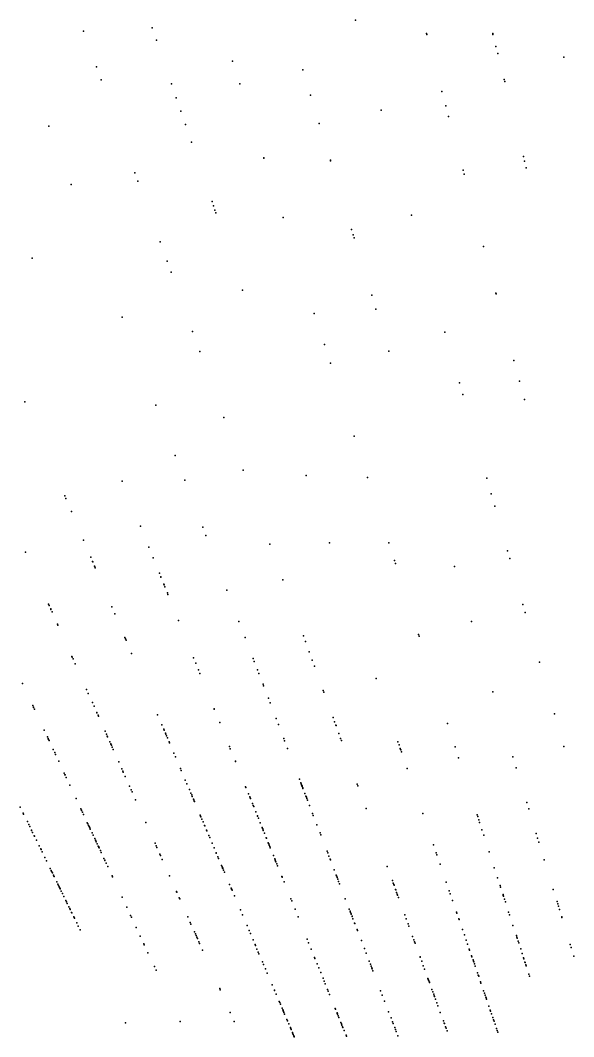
# Model space of a CAD drawing. Header units: metres. Extents: x -4327 to 4266, y -3886 to 3992.
# Drawn here: x -164.3 to -97.5, y 309.1 to 431.8 of the extents above; entities that cross this region are included whole.
import ezdxf

# ---------------------------------------------------------------- set-up
doc = ezdxf.new("R2010")
doc.units = ezdxf.units.M

msp = doc.modelspace()

# ---------------------------------------------------------------- linework, layer by layer
for p in [(-123.8, 431.75, 2098.98), (-156.67, 430.44, 2085.03), (-148.35, 430.85, 2107.04), (-147.84, 429.36, 2088.71), (-115.26, 430.17, 2092.38), (-115.22, 430.02, 2097.27), (-107.25, 430.15, 2088.47), (-107.22, 430.05, 2087.98), (-106.86, 428.59, 2092.13), (-138.68, 426.82, 2102.9), (-106.65, 427.74, 2093.59), (-98.65, 427.31, 2094.07), (-155.1, 426.13, 2102.4), (-130.17, 425.78, 2086.27), (-154.53, 424.56, 2100.2), (-105.87, 424.61, 2095.29), (-105.81, 424.38, 2088.44), (-146.02, 424.08, 2107.3), (-137.79, 424.09, 2089.45), (-113.39, 423.17, 2086.25), (-145.45, 422.41, 2098.98), (-129.24, 422.71, 2087.97), (-144.89, 420.79, 2090.91), (-120.7, 420.92, 2090.89), (-112.92, 421.42, 2100.42), (-112.58, 420.15, 2094.05), (-160.84, 419, 2086.27), (-144.33, 419.17, 2088.47), (-128.19, 419.3, 2087.96), (-143.61, 417.06, 2083.57), (-134.9, 415.17, 2090.15), (-134.88, 415.1, 2095.53), (-126.85, 414.89, 2088.67), (-126.82, 414.79, 2088.18), (-103.55, 415.34, 2089.35), (-103.41, 414.76, 2092.28), (-150.45, 413.35, 2100.43), (-110.84, 413.67, 2096.2), (-103.22, 413.97, 2082.5), (-150.08, 412.35, 2089.67), (-110.71, 413.19, 2093.75), (-158.13, 411.94, 2084.31), (-141.13, 409.88, 2086.95), (-140.95, 409.35, 2084.26), (-140.78, 408.85, 2087.43), (-140.67, 408.54, 2074.48), (-132.55, 407.96, 2093.76), (-117.06, 408.23, 2096.16), (-124.29, 406.53, 2080.77), (-124.09, 405.89, 2094.94), (-147.41, 405.02, 2103.8), (-123.98, 405.51, 2092.98), (-108.38, 404.47, 2090.22), (-162.84, 403.04, 2098.45), (-146.57, 402.71, 2091.8), (-146.08, 401.35, 2090.57), (-137.46, 399.2, 2089.78), (-121.86, 398.58, 2092.39), (-106.87, 398.84, 2096.73), (-106.84, 398.74, 2096.24), (-128.79, 396.38, 2098.26), (-121.35, 396.91, 2095.54), (-151.99, 395.95, 2105.2), (-143.48, 394.22, 2094.14), (-113.02, 394.14, 2088.12), (-127.58, 392.65, 2096.48), (-142.6, 391.8, 2105.11), (-119.8, 391.85, 2092.76), (-119.8, 391.85, 2092.76), (-126.84, 390.38, 2096.44), (-104.69, 390.69, 2089.97), (-111.27, 388.03, 2091.91), (-104.02, 388.22, 2082.83), (-110.86, 386.61, 2096.52), (-163.73, 385.72, 2091.69), (-147.91, 385.33, 2089.88), (-103.43, 386.02, 2083.26), (-139.71, 383.84, 2104.47), (-123.98, 381.56, 2091.37), (-145.58, 379.25, 2099.05), (-137.39, 377.49, 2094.07), (-129.76, 376.85, 2096.19), (-122.36, 376.6, 2088.8), (-107.97, 376.52, 2091.13), (-151.98, 376.16, 2084.13), (-144.43, 376.26, 2100.94), (-158.91, 374.38, 51.85), (-158.78, 374.06, 54.51), (-107.43, 374.64, 2099.63), (-107, 373.15, 2091.28), (-158.11, 372.49, 2097.06), (-149.79, 370.74, 2096.71), (-142.26, 370.59, 2093.96), (-141.88, 369.61, 2094.66), (-156.65, 369.05, 49.78), (-148.75, 368.18, 46.01), (-134.14, 368.55, 2093.83), (-126.96, 368.72, 2094.51), (-119.8, 368.71, 2088.57), (-163.66, 367.6, 2091.39), (-155.78, 366.99, 49.5), (-148.24, 366.9, 49.14), (-105.45, 367.75, 2092.82), (-105.19, 366.84, 2100.62), (-155.56, 366.47, 33.19), (-155.54, 366.42, 33.84), (-155.32, 365.9, 39.92), (-155.27, 365.8, 43.41), (-155.24, 365.71, 36.83), (-119.1, 366.56, 2101.96), (-119, 366.23, 2093.63), (-111.85, 365.85, -129.05), (-147.49, 365.04, 37.58), (-147.31, 364.6, -130.26), (-147.3, 364.58, 46.87), (-132.58, 364.25, 2101.04), (-146.96, 363.73, 50.23), (-146.92, 363.63, 2087.48), (-146.82, 363.39, 2092.36), (-139.35, 363.02, 51.52), (-146.52, 362.66, -133.37), (-146.46, 362.49, 44.65), (-160.87, 361.31, 19.75), (-160.8, 361.16, 18.02), (-160.61, 360.74, 17.13), (-160.58, 360.66, 19.07), (-153.23, 360.99, -128.72), (-103.6, 361.29, 2094.8), (-160.45, 360.37, 14.74), (-152.88, 360.16, -132.22), (-145.18, 359.34, 41.27), (-103.32, 360.32, 2102.35), (-159.8, 358.91, 9.97), (-159.79, 358.89, -130.61), (-159.79, 358.89, -130.61), (-159.74, 358.78, 14.47), (-137.89, 359.21, 47.99), (-109.82, 359.22, 2100.17), (-151.66, 357.28, 2097.39), (-151.59, 357.13, 2109.37), (-151.52, 356.95, -130.81), (-137.15, 357.29, 2093.56), (-130.11, 357.48, -126.02), (-116.21, 357.66, 2089.43), (-116.14, 357.45, 2088.2), (-129.87, 356.82, -135.75), (-158.05, 354.99, -134.63), (-158.02, 354.91, 0.32), (-157.92, 354.7, 13.45), (-150.84, 355.36, 2086.08), (-143.36, 354.84, 28.33), (-136.17, 354.75, 49.92), (-136.04, 354.41, 48.82), (-129.41, 355.55, 44.68), (-129.05, 354.55, 52.92), (-157.66, 354.12, 9.62), (-143.11, 354.2, 38.99), (-142.77, 353.38, 29.26), (-135.65, 353.37, 38.84), (-128.78, 353.83, 2085.53), (-101.6, 354.33, 2093.8), (-142.6, 352.95, 39.9), (-135.48, 352.94, 40.88), (-121.32, 352.34, 41.94), (-164.01, 351.72, -11.54), (-156.29, 351.03, -1.36), (-156.29, 351.03, -0.52), (-134.98, 351.64, 31.82), (-134.91, 351.46, 2111.45), (-127.72, 350.91, 2101.07), (-127.65, 350.7, 51.52), (-107.23, 350.75, 2090.06), (-156.08, 350.55, -4.08), (-134.34, 349.97, 29.19), (-162.78, 349.09, -7.25), (-162.69, 348.89, -5.77), (-162.67, 348.85, -8.29), (-162.58, 348.64, -7.03), (-155.58, 349.43, -134.63), (-155.38, 349, -134.46), (-140.88, 348.68, 2109.24), (-140.86, 348.65, 2095.78), (-134.12, 349.39, 30.58), (-155.05, 348.24, -6.55), (-155.03, 348.21, -8.01), (-155.03, 348.2, -133.92), (-154.9, 347.91, -11.32), (-154.85, 347.8, -5.5), (-147.7, 347.96, 2100.25), (-140.21, 347.03, -126.25), (-133.4, 347.52, 2094.43), (-126.53, 347.64, 33.89), (-126.34, 347.11, 44.03), (-99.81, 348.06, 2096.97), (-161.39, 346.09, -16.99), (-154.04, 345.98, -133.3), (-147.19, 346.75, 6.27), (-146.97, 346.24, -136.09), (-146.91, 346.09, -122.73), (-133.12, 346.79, 38.94), (-126.19, 346.72, 45.41), (-126.17, 346.66, 47.85), (-112.72, 346.92, 2085.34), (-161.01, 345.3, -24.03), (-160.92, 345.1, -12.99), (-160.92, 345.09, -23.6), (-160.91, 345.07, -14.02), (-160.87, 344.99, -21.3), (-160.81, 344.87, -23.59), (-153.88, 345.62, -22.62), (-153.78, 345.4, -26.33), (-153.74, 345.31, -19.71), (-153.48, 344.71, 11.22), (-146.76, 345.75, 10.14), (-146.71, 345.64, 2.97), (-146.62, 345.41, 36.44), (-146.53, 345.2, 2090.12), (-146.32, 344.71, 3.57), (-146.26, 344.58, 2112.85), (-132.48, 345.11, 34.27), (-132.37, 344.83, 34.85), (-125.83, 345.71, 43.85), (-125.61, 345.11, 2086.17), (-125.52, 344.87, 35.84), (-118.69, 344.69, 35.2), (-160.3, 343.76, 2100.78), (-160.13, 343.41, 8.37), (-153.37, 344.48, 11.42), (-153.34, 344.42, -19.24), (-153.29, 344.29, -21.71), (-153.18, 344.04, -26.02), (-153.06, 343.77, -22.91), (-145.74, 343.34, 2.95), (-139.04, 344.13, 8.2), (-138.93, 343.87, 9.41), (-132.01, 343.89, 29.09), (-118.56, 344.33, 43.4), (-118.42, 343.91, 44.96), (-118.37, 343.78, 41.93), (-118.35, 343.73, 44.54), (-118.28, 343.5, 42.3), (-111.8, 344.1, 42.12), (-98.68, 344.14, 2107.56), (-160.03, 343.18, -16.02), (-159.64, 342.35, -13.91), (-152.4, 342.3, 6.23), (-152.39, 342.27, 8.28), (-145.55, 342.9, 2089.3), (-138.32, 342.35, 3.12), (-138.3, 342.31, 6.54), (-111.37, 342.76, 38.97), (-104.84, 342.91, 2090.22), (-158.98, 340.93, 7.69), (-152.01, 341.43, -2.96), (-151.9, 341.18, -5.19), (-151.9, 341.17, -5.81), (-151.85, 341.06, -10.9), (-144.95, 341.48, -134.22), (-144.85, 341.25, 4.75), (-117.58, 341.48, 2098.4), (-104.43, 341.57, 2095.78), (-158.89, 340.73, 5.64), (-158.88, 340.72, 6.25), (-158.74, 340.41, -25.96), (-151.61, 340.53, -19.23), (-144.36, 340.09, 5.54), (-130.59, 340.2, 24.78), (-130.42, 339.75, 20.57), (-158.31, 339.49, -10.93), (-151.09, 339.36, -4.56), (-150.89, 338.91, -2.93), (-150.79, 338.67, -4.35), (-144.16, 339.62, 6.14), (-143.87, 338.94, 5.32), (-143.69, 338.52, 0.1), (-143.69, 338.51, -2.71), (-137.08, 339.29, 2091.99), (-137.05, 339.2, 17.27), (-130.38, 339.65, 22.35), (-130.38, 339.64, 17.97), (-130.32, 339.51, 24.73), (-130.28, 339.38, 12.79), (-130.27, 339.38, 2091.65), (-130.25, 339.32, 14.58), (-130.18, 339.14, 2090.17), (-130.16, 339.07, 6.44), (-129.92, 338.47, 12.17), (-123.6, 339.58, 28.54), (-123.53, 339.4, 27.73), (-157.54, 337.85, 2097.38), (-150.36, 337.71, -20.69), (-143.59, 338.29, -0.1), (-143.52, 338.12, -11.52), (-143.39, 337.8, -4.5), (-143.35, 337.72, 2097.4), (-143.29, 337.56, -127.5), (-143.26, 337.51, -8.3), (-136.73, 338.42, 1.69), (-136.58, 338.05, 10.44), (-136.54, 337.96, -0.89), (-136.51, 337.88, -8.05), (-136.26, 337.25, 3.47), (-129.8, 338.14, 6.03), (-129.78, 338.09, 21.06), (-129.75, 338.02, 17.69), (-129.69, 337.85, 16.29), (-129.61, 337.65, 15.49), (-103.15, 337.38, 2090.69), (-164.28, 336.83, 2095.25), (-164.28, 336.82, -19.54), (-163.92, 336.09, -20.52), (-163.88, 335.99, 11.32), (-156.96, 336.6, -8.61), (-156.89, 336.46, 2.73), (-156.88, 336.42, -6.18), (-156.79, 336.23, 2.93), (-136.16, 337.01, 4.26), (-136.11, 336.89, 2090.66), (-135.85, 336.24, 28.24), (-129.38, 337.03, 13.1), (-129, 336.06, 4.81), (-122.53, 336.64, 2088.24), (-115.71, 336.05, 27.87), (-115.71, 336.04, 31), (-102.91, 336.61, 42.15), (-163.43, 335.08, -46.91), (-156.65, 335.93, -8.19), (-156.19, 334.94, -35.28), (-156.11, 334.79, -34.45), (-149.14, 334.97, -24.74), (-142.56, 335.85, -17.03), (-142.52, 335.75, -2.29), (-142.47, 335.64, -9.65), (-142.35, 335.36, 2089.48), (-142.22, 335.05, -3.47), (-135.66, 335.76, 16.31), (-135.64, 335.73, 17.1), (-135.54, 335.48, 17.48), (-135.54, 335.48, 17.48), (-135.31, 334.91, 30.51), (-128.91, 335.83, 4.61), (-109.13, 335.88, 2092.91), (-109.07, 335.69, 37.97), (-108.94, 335.29, 45.73), (-108.84, 334.96, 44.51), (-163.25, 334.72, -48.1), (-163.14, 334.49, -41.89), (-162.93, 334.06, -49.86), (-162.91, 334.02, -126.27), (-162.8, 333.78, -52.09), (-156.04, 334.62, 2097.25), (-155.97, 334.48, -26.31), (-155.93, 334.39, -27.72), (-155.9, 334.32, -28.73), (-155.83, 334.18, -27.5), (-155.62, 333.72, -30.7), (-142.04, 334.62, 29.91), (-142.02, 334.58, -4.26), (-141.79, 334.04, 34.24), (-141.76, 333.96, -126.58), (-135.1, 334.38, -8.75), (-135.04, 334.23, 4.23), (-135.02, 334.2, -6.39), (-134.96, 334.05, -12.48), (-134.96, 334.04, -129.24), (-134.95, 334.01, 3.05), (-134.82, 333.69, -129.55), (-128.47, 334.68, 2089.72), (-128.1, 333.71, 6.14), (-108.55, 334.07, 41.87), (-102.01, 333.64, 48.55), (-162.59, 333.36, -58.64), (-162.59, 333.36, -58.64), (-162.56, 333.31, -57.39), (-162.33, 332.83, -44.75), (-155.48, 333.44, -31.48), (-155.3, 333.05, -30.64), (-155.2, 332.84, -27.19), (-155.16, 332.74, -41.73), (-155.11, 332.64, -38.07), (-155.01, 332.41, -40.47), (-148.02, 332.47, -45.39), (-141.53, 333.42, -14.33), (-141.41, 333.14, -24.61), (-141.12, 332.46, 20.41), (-134.59, 333.13, 18.14), (-134.57, 333.08, -3.43), (-134.35, 332.53, 20.86), (-134.32, 332.45, 22.23), (-134.3, 332.39, -1.08), (-128.02, 333.49, 4.77), (-108.34, 333.44, 34.05), (-101.83, 333.08, 47.31), (-101.68, 332.58, 2088.74), (-162, 332.14, -22.91), (-161.82, 331.78, -51.78), (-161.78, 331.7, 2089.66), (-161.64, 331.42, -47.22), (-154.87, 332.12, -47.33), (-154.82, 332.02, -42.04), (-154.79, 331.96, -48.73), (-154.78, 331.92, -40.82), (-154.62, 331.59, -41.79), (-154.51, 331.35, -34.7), (-147.88, 332.14, -48.17), (-147.8, 331.96, -47.74), (-147.44, 331.15, -44.81), (-140.88, 331.9, 2088.1), (-140.63, 331.3, -20.54), (-140.62, 331.28, 2091.01), (-134.24, 332.25, 21.62), (-134.16, 332.07, 20.83), (-134.1, 331.91, -13.97), (-127.25, 331.5, 10.95), (-127.17, 331.29, 9.97), (-114.41, 332.26, 36.06), (-114.07, 331.29, 24.79), (-114, 331.08, 27.65), (-107.69, 331.45, 39.61), (-161.32, 330.76, -30.28), (-161.12, 330.35, -37.92), (-154.18, 330.64, -44.29), (-154.09, 330.44, -28.99), (-154.07, 330.4, -35.2), (-153.92, 330.08, -40.99), (-147.36, 330.97, -46.39), (-147.14, 330.49, -50.34), (-140.43, 330.82, 20.9), (-140.34, 330.61, -15.58), (-133.73, 331, -13.54), (-133.57, 330.6, -11.38), (-133.51, 330.45, 24.63), (-133.5, 330.41, -16.63), (-133.46, 330.31, -18.77), (-133.42, 330.23, -15.45), (-133.32, 329.97, -9.03), (-127.02, 330.9, -128.46), (-126.88, 330.54, -11.69), (-126.85, 330.46, -130.48), (-113.61, 329.95, 2088.8), (-101.04, 330.48, 2089.62), (-160.67, 329.42, 2088.59), (-160.55, 329.17, 2.9), (-160.5, 329.07, -124.62), (-160.47, 329.01, -74.16), (-160.41, 328.89, -125.22), (-160.28, 328.63, -127.57), (-153.72, 329.66, -48.8), (-139.98, 329.77, -13.39), (-139.91, 329.62, -17.3), (-139.88, 329.55, 29.85), (-139.86, 329.48, -14.94), (-139.84, 329.44, -8.88), (-139.83, 329.42, -16.51), (-139.74, 329.22, -15.91), (-139.64, 328.97, -128.42), (-133.23, 329.75, -24.58), (-126.39, 329.24, 2089.95), (-119.98, 329.65, 11.77), (-107.06, 329.49, 32.88), (-160.22, 328.51, -27.06), (-160.21, 328.47, -38.71), (-159.89, 327.83, -54.21), (-159.75, 327.53, -28.18), (-153.2, 328.53, 2085.73), (-153.14, 328.42, -45.8), (-146.28, 328.54, -43.46), (-139.01, 327.49, 18.35), (-132.7, 328.44, -13.82), (-132.69, 328.42, -19.44), (-132.68, 328.39, -14.98), (-132.44, 327.8, 2095.13), (-126.14, 328.61, -2.59), (-126.12, 328.54, -7.58), (-126.05, 328.38, -2.4), (-126.04, 328.35, -5.47), (-125.97, 328.15, -0.67), (-125.86, 327.87, -6.03), (-125.74, 327.56, -9.86), (-119.37, 327.97, 26.22), (-119.26, 327.67, 5.99), (-119.19, 327.47, 3.33), (-112.87, 327.78, 2082.09), (-106.67, 328.29, 35.42), (-159.67, 327.36, -57.59), (-159.66, 327.36, -30.56), (-159.58, 327.19, -32.75), (-159.56, 327.14, 2087.51), (-159.52, 327.06, -58.14), (-159.51, 327.05, -71.04), (-159.48, 326.99, -68.76), (-159.47, 326.96, -32.73), (-159.34, 326.69, -35.9), (-159.19, 326.39, 2089.43), (-145.44, 326.66, -73.26), (-145.41, 326.6, -26.67), (-145.4, 326.58, -80.79), (-138.82, 327.03, 18.33), (-138.78, 326.95, 20.07), (-138.77, 326.92, 20.65), (-138.75, 326.88, 21.43), (-138.72, 326.81, 18.12), (-119.16, 327.39, 8.46), (-118.97, 326.87, 10.15), (-118.96, 326.84, 2088.99), (-118.85, 326.53, 2.56), (-118.77, 326.31, 1.42), (-118.73, 326.2, 9), (-112.5, 326.72, 2089.37), (-112.38, 326.38, 6.87), (-106.36, 327.35, 2088.32), (-106.3, 327.16, 2094.19), (-106.01, 326.27, 31.43), (-105.98, 326.18, 29.72), (-99.94, 326.89, 2095.3), (-159.02, 326.04, -74.11), (-158.78, 325.56, -63.56), (-158.78, 325.55, -54.23), (-158.71, 325.4, -65.98), (-158.62, 325.21, -37.33), (-152, 325.97, -50.85), (-145.1, 325.9, -29.94), (-145.04, 325.77, -128.36), (-138.44, 326.14, 2092.72), (-131.61, 325.74, 2088.91), (-131.51, 325.5, -45.54), (-125.05, 325.78, -23.54), (-118.62, 325.92, 10.69), (-112.1, 325.56, 2096.16), (-105.95, 326.08, 28.02), (-105.83, 325.7, 29.68), (-105.73, 325.39, 30.59), (-99.49, 325.42, 36.61), (-99.41, 325.14, 36.95), (-158.42, 324.81, -70.76), (-158.32, 324.6, -71.94), (-158.31, 324.58, -63.98), (-158.26, 324.49, -71.3), (-158.09, 324.13, -62.47), (-158.06, 324.07, -65.71), (-151.43, 324.75, -51.46), (-150.96, 323.73, -50.5), (-137.71, 324.42, -131.01), (-137.45, 323.82, -37.26), (-131.12, 324.53, 2088.12), (-124.58, 324.53, -9.39), (-124.48, 324.29, -16.4), (-124.42, 324.13, -6.53), (-124.36, 323.96, -18.47), (-124.35, 323.93, -19.04), (-117.86, 323.82, 10.25), (-111.61, 324.15, 10.76), (-111.57, 324.02, 6.26), (-105.33, 324.17, 20.94), (-105.22, 323.82, 26.33), (-99.33, 324.88, 43.5), (-99.2, 324.48, 44.77), (-157.82, 323.58, -128.48), (-157.78, 323.49, -128.01), (-157.74, 323.41, -69.64), (-157.47, 322.86, 2093.91), (-150.87, 323.53, -50.27), (-144.07, 323.59, -59.97), (-143.76, 322.9, -75.83), (-143.69, 322.72, -49.75), (-136.91, 322.53, 2090.34), (-130.74, 323.58, -47.79), (-124.24, 323.65, -15.04), (-124.23, 323.62, -20.54), (-124.12, 323.35, -9.92), (-123.92, 322.81, -18.03), (-123.91, 322.8, -22.57), (-117.69, 323.34, 10.42), (-117.47, 322.74, -5.53), (-111.33, 323.33, 5.13), (-111.31, 323.26, 8.67), (-104.81, 322.56, 15.09), (-98.93, 323.59, 40.14), (-98.9, 323.5, -131.66), (-157.28, 322.47, -71.06), (-157.05, 322, -72.38), (-150.28, 322.29, 2100.36), (-143.27, 321.78, -53.33), (-143.15, 321.52, -56.82), (-143.06, 321.32, -56.59), (-136.66, 321.95, -41.88), (-136.5, 321.57, -133.55), (-123.63, 322.07, -13.65), (-123.58, 321.93, -25.15), (-117.37, 322.46, -8.14), (-110.89, 322.05, 16.45), (-110.68, 321.43, 6.03), (-104.4, 321.32, 27.8), (-149.8, 321.24, 2086.61), (-149.38, 320.34, -61.43), (-149.32, 320.21, 2100.75), (-142.99, 321.15, -60.7), (-142.91, 320.97, -58.89), (-142.73, 320.58, -30.6), (-142.64, 320.37, -30.39), (-136.18, 320.83, -49.27), (-135.95, 320.27, -49.96), (-135.88, 320.12, -45.69), (-129.66, 320.91, 2092.82), (-129.48, 320.47, -53.49), (-123.11, 320.72, -17.91), (-116.92, 321.23, -10.35), (-116.76, 320.8, 2092.59), (-116.68, 320.58, -8.1), (-116.63, 320.43, 1.58), (-110.45, 320.76, 1.57), (-110.28, 320.29, -2.31), (-104.35, 321.15, 14.84), (-104.31, 321.02, 17.6), (-104.19, 320.67, 19.79), (-104.12, 320.44, 23.47), (-97.91, 320.25, -134.14), (-148.87, 319.26, -77.79), (-142.29, 319.58, -77.25), (-135.71, 319.7, -57.24), (-135.55, 319.34, -50.01), (-135.47, 319.14, -60.84), (-129.16, 319.68, -45.3), (-129.16, 319.67, -54.13), (-122.75, 319.78, 2092.4), (-122.54, 319.22, -23.63), (-110.08, 319.69, 9.68), (-110.04, 319.58, 18.55), (-109.8, 318.87, -1.75), (-103.88, 319.72, 19.73), (-103.7, 319.16, 2085.67), (-97.8, 319.88, 2093.45), (-97.48, 318.85, 34.95), (-148.1, 317.6, -51.88), (-135.05, 318.15, -46.56), (-134.91, 317.82, -54.2), (-128.76, 318.69, -52.81), (-128.71, 318.56, -48.57), (-128.44, 317.9, -51.72), (-122.16, 318.24, -27.67), (-122.01, 317.86, -32.32), (-121.93, 317.64, -26.31), (-116.02, 318.77, 3.61), (-116.01, 318.73, -14.53), (-115.83, 318.24, -7.48), (-115.63, 317.69, -10.79), (-109.76, 318.76, 9.1), (-109.63, 318.4, -1.19), (-109.58, 318.24, 2091.84), (-109.55, 318.17, -1.19), (-109.55, 318.16, -2.29), (-109.47, 317.93, -1.38), (-109.47, 317.91, -3.39), (-109.46, 317.9, 4.86), (-109.37, 317.64, 6.32), (-103.54, 318.66, 11.24), (-103.5, 318.54, 6.85), (-103.36, 318.1, 13.78), (-103.35, 318.08, 19.27), (-103.26, 317.8, 19.98), (-103.22, 317.68, 12.12), (-147.9, 317.16, -74.28), (-134.7, 317.33, -52.77), (-134.48, 316.81, -57.88), (-128.25, 317.44, 2091.41), (-128.02, 316.86, -41.49), (-121.84, 317.42, -26.11), (-121.84, 317.4, -37.14), (-121.81, 317.33, -35.44), (-121.81, 317.33, -35.44), (-121.72, 317.08, -35.6), (-115.48, 317.28, 2091.17), (-109.09, 316.82, 30.88), (-109, 316.57, 2088.08), (-108.99, 316.53, -12.33), (-108.95, 316.42, 2087.09), (-102.89, 316.66, 5.54), (-102.81, 316.42, 5.72), (-133.87, 315.37, -82.94), (-127.74, 316.18, -26), (-127.6, 315.83, -27.65), (-127.48, 315.52, -40.94), (-115.07, 316.15, -6.51), (-115.04, 316.08, -9.45), (-115.03, 316.03, -11.29), (-114.99, 315.93, -14.04), (-114.97, 315.87, -8.53), (-114.9, 315.69, -14.21), (-114.89, 315.65, 30.03), (-108.72, 315.75, 2097.33), (-108.67, 315.6, -17.58), (-140.21, 314.93, -77.12), (-140.14, 314.77, 2097.64), (-133.61, 314.76, -51.2), (-133.6, 314.75, -52.91), (-133.59, 314.71, -83.76), (-133.4, 314.27, -20.04), (-127.19, 314.81, -53.68), (-127.12, 314.64, -54.79), (-126.95, 314.21, -59.09), (-120.79, 314.68, -28.29), (-120.59, 314.14, -41.22), (-114.59, 314.82, 25.54), (-114.48, 314.53, -29.38), (-114.38, 314.25, 2092.95), (-114.31, 314.07, -13.41), (-114.31, 314.06, -13.77), (-114.28, 313.98, -20.34), (-108.35, 314.66, -11.71), (-108.25, 314.37, -13.34), (-108.16, 314.13, 18.59), (-133.02, 313.37, -19.61), (-132.97, 313.25, -33.99), (-132.88, 313.05, -65.05), (-120.31, 313.43, -134.05), (-114.16, 313.65, -17.77), (-114, 313.2, -21.57), (-113.86, 312.84, -23.55), (-108.08, 313.89, 18.58), (-108.06, 313.82, 19.85), (-108.01, 313.67, -22.38), (-107.71, 312.81, -10.56), (-138.93, 312.04, 2100.91), (-132.68, 312.58, -67.64), (-132.59, 312.37, 2094.44), (-132.57, 312.31, -41), (-132.54, 312.24, -69.49), (-132.5, 312.16, -80.34), (-132.5, 312.15, -82.49), (-132.45, 312.03, -83.04), (-132.37, 311.84, -58.31), (-126.27, 312.53, -24.96), (-126.27, 312.53, -129.92), (-126.24, 312.45, -31.98), (-126.05, 312, -36.76), (-126.03, 311.94, -37.31), (-126.01, 311.89, -33.04), (-125.99, 311.84, -33.59), (-125.91, 311.63, -76.73), (-125.84, 311.46, -78.62), (-119.82, 312.13, -42.26), (-113.58, 312.06, 24.59), (-107.55, 312.34, -16.5), (-107.51, 312.22, -18.84), (-107.39, 311.88, 20.63), (-151.58, 310.79, 2090.85), (-145, 310.95, 2088.76), (-138.46, 310.98, -76.93), (-132.11, 311.22, -60.66), (-132.1, 311.21, -78.15), (-132.04, 311.06, -68.27), (-132.03, 311.03, -76.75), (-131.87, 310.67, -79.57), (-125.58, 310.83, -63.74), (-125.52, 310.68, -99.35), (-125.46, 310.51, -27.18), (-125.38, 310.33, -55.35), (-125.38, 310.33, -124.2), (-125.37, 310.3, -82.76), (-119.53, 311.4, -42.53), (-119.35, 310.92, -46.34), (-119.28, 310.73, -131.84), (-119.09, 310.23, -56.07), (-113.21, 311.05, -12.55), (-113.11, 310.77, -18.87), (-113.09, 310.72, -14.89), (-112.95, 310.32, -18.48), (-107.23, 311.43, -9.07), (-107.14, 311.17, -20.76), (-107.08, 310.99, -14.99), (-106.96, 310.64, -17.49), (-131.68, 310.22, -25.88), (-131.68, 310.21, -63.89), (-131.63, 310.11, -86.24), (-131.58, 309.98, -87.78), (-131.44, 309.65, -67.01), (-131.41, 309.58, -89.43), (-131.37, 309.48, -67.92), (-131.33, 309.4, -90.16), (-131.26, 309.24, -76.31), (-131.25, 309.21, -64.25), (-131.24, 309.17, -91.08), (-131.23, 309.16, -85.2), (-131.22, 309.13, -67.28), (-125.34, 310.22, -56.08), (-125.19, 309.86, -59.77), (-124.96, 309.3, -125.03), (-124.92, 309.19, -67.56), (-119, 310.01, -40.31), (-118.9, 309.74, -46.35), (-118.71, 309.24, -38.75), (-112.89, 310.16, 24.8), (-112.77, 309.82, -18.99), (-106.78, 310.1, 2089.16), (-106.7, 309.88, -13.15), (-106.63, 309.67, -116.89)]:
    msp.add_point(p)

doc.saveas('drawing.dxf')
